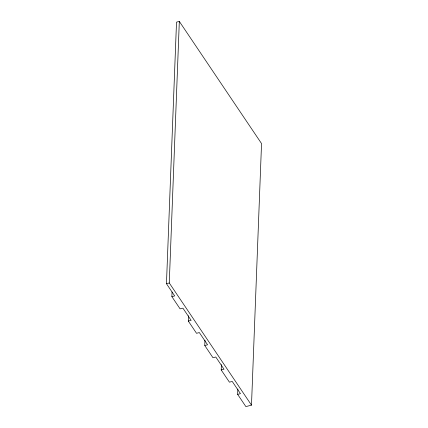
<?xml version="1.0" encoding="UTF-8"?>
<svg xmlns="http://www.w3.org/2000/svg" width="428" height="428" viewBox="0 0 428 428"><rect width="100%" height="100%" fill="white"/><g stroke="black" fill="none" stroke-linecap="round" stroke-linejoin="round"><path stroke-width="0.64" d="M172.051 291.976L171.874 296.647L174.683 295.919L166.46 283.705L176.513 22.128L179.321 21.4L261.54 143.567L251.487 405.145L245.87 406.6L237.647 394.381L237.85 389.047M251.487 405.145L169.274 282.978L179.321 21.4M204.964 340.18L204.761 345.514L207.569 344.786L199.346 332.572L196.538 333.3L188.315 321.08L188.523 315.746M237.647 394.381L240.456 393.653L232.233 381.439L229.424 382.167L221.201 369.947L221.41 364.613M166.46 283.705L169.274 282.978M188.315 321.08L191.129 320.353L182.906 308.139L180.092 308.866L171.874 296.647M221.201 369.947L224.015 369.22L215.792 357.005L212.984 357.733L204.761 345.514"/></g></svg>
